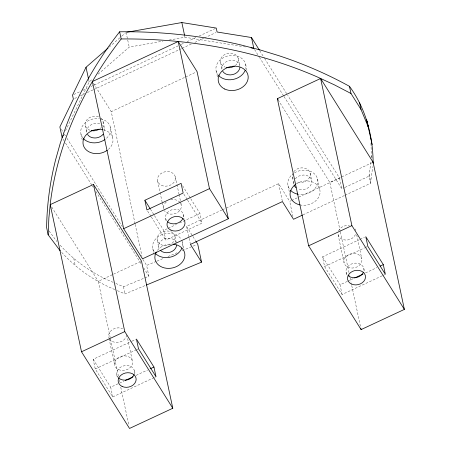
<?xml version="1.0" encoding="UTF-8"?>
<svg xmlns="http://www.w3.org/2000/svg" width="451" height="451" viewBox="0 0 451 451"><rect width="100%" height="100%" fill="white"/><g stroke="black" fill="none" stroke-linecap="round" stroke-linejoin="round"><path stroke-width="0.34" stroke-dasharray="2.25 1.69" d="M345.054 195.232L370.508 183.354L368.986 176.178L370.964 161.52M371.449 157.371L370.919 142.268M370.508 183.354L372.735 166.622M65.53 130.739L89.151 81.969L92.844 78.756M109.221 47.067L121.347 36.514M121.877 36.057L125.564 32.844M98.115 74.173L129.223 47.101L162.946 41.148M73.801 94.53L80.16 91.564M82.702 90.375L87.156 88.3M90.972 86.519L93.515 85.329M94.152 85.036L178.094 45.867M181.274 44.384L184.453 42.901M186.996 41.712L195.903 37.557M199.083 36.074L216.255 28.063M74.641 98.476L77.183 97.292M80.363 95.809L84.816 93.729M87.359 92.545L93.081 89.873M93.718 89.574L181.477 48.629M182.114 48.33L191.652 43.882M194.832 42.4L203.734 38.245M204.371 37.946L215.82 32.607M135.063 223.747L111.239 111.673L184.995 77.262M185.626 76.963L196.439 71.923M190.717 198.705L199.962 213.47L202.025 223.16L165.793 240.067L163.73 230.376L167.546 228.595M168.184 228.302L176.442 224.446M179.622 222.963L199.962 213.47M118.421 376.196L98.256 281.306L112.885 274.479M113.522 274.185L141.518 261.123M340.206 231.262L329.833 182.446L371.821 162.85M292.941 216.627L289.694 201.338L290.957 200.751M291.588 200.458L339.547 178.077L287.687 95.296M284.006 96.531L341.835 188.845L344.361 187.667M344.992 187.374L368.986 176.178M303.055 214.828L344.417 195.531M154.101 377.622L112.75 396.919L95.234 368.957L93.177 359.272L131.348 341.458M131.985 341.165L136.439 339.084M382.183 275.798L342.1 294.497L324.585 266.541L322.527 256.85L359.43 239.633M360.061 239.34L364.515 237.26M95.234 368.957L136.591 349.666M137.222 349.367L138.496 348.775M324.585 266.541L364.667 247.841M365.304 247.543L367.215 246.652M112.75 396.919L110.687 387.229L118.957 383.367M119.594 383.074L124.048 380.994M136.134 375.356L147.59 370.012M342.1 294.497L340.043 284.812L347.039 281.542M347.676 281.249L353.398 278.577M365.49 272.934L376.94 267.595M154.738 377.324L156.012 376.732M382.814 275.499L384.726 274.608M190.44 244.403L186.629 226.458L221.762 210.104M222.399 209.811L225.59 208.323M226.233 208.024L278.611 183.647L289.694 201.338M115.817 283.459L123.484 286.74L148.903 276.187L146.614 265.419L156.322 261.388M156.971 261.123L164.085 258.164M167.969 256.551L177.029 252.791M182.204 250.643L196.444 244.73M117.339 290.636L125.012 293.917L145.769 285.303M169.142 40.054L184.972 37.264L242.666 46.509M243.36 46.622L245.445 46.955M113.257 282.365C92.861 274.033 74.415 260.977 59.633 244.639M114.785 289.542C94.614 281.283 76.292 268.452 61.64 252.306M49.091 230.968L56.894 241.578M259.708 50.63L264.185 57.773M264.557 58.371L287.315 94.699M254.533 49.486L259.009 56.629M259.387 57.226L283.634 95.939M278.098 99.857L329.833 182.446M322.527 256.85L340.043 284.812M182.576 185.716L190.345 198.119M183.895 194.223L187.227 199.539M187.593 200.131L202.025 223.16M186.629 226.458L192.554 235.918M192.921 236.504L195.514 240.648M93.487 83.328L111.239 111.673M150.414 209.117L154.112 215.02M154.484 215.612L163.73 230.376M147.663 211.13L150.995 216.446M151.361 217.032L165.793 240.067M61.364 129.324L63.98 133.507M64.352 134.099L65.474 135.892M66.974 138.282L122.311 226.622M142.877 259.449L146.614 265.419M62.903 138.897L64.025 140.689M65.519 143.08L92.066 185.457M92.444 186.054L93.188 187.25M95.809 191.427L141.05 263.655M143.666 267.832L148.903 276.187M51.718 207.02L98.256 281.306M93.177 359.272L110.687 387.229M371.613 155.984L372.03 157.946M369.414 174.672L370.942 181.849M356.685 234.808L361.764 258.705M363.822 268.39L364.656 272.308M339.547 178.077L341.835 188.845M340.353 231.949L348.978 272.517M349.564 275.268L349.999 277.331M350.145 278.019L351.025 282.146M351.752 285.579L360.377 326.146M338.115 234.779L344.062 262.775M346.126 272.466L346.819 275.724M317.532 178.957L319.821 189.724M310.108 173.139L311.63 180.315M292.406 177.209L293.934 184.386A9.082 7.222 -12 0 1 294.046 181.223M288.031 185.744L289.317 191.799M278.611 183.647L282.422 201.591M245.648 64.205L247.08 70.937M238.224 58.388L239.752 65.564M220.528 62.458L222.05 69.634A9.082 7.222 -12 0 1 222.394 65.852L223.448 64.07A9.082 7.222 -12 0 1 233.866 60.496A9.082 7.222 -12 0 1 239.887 67.453M216.153 70.993L217.579 77.724M184.685 35.928L184.972 37.264M175.315 176.837L178.94 193.907M179.086 194.59L180.541 201.417M180.682 202.099L181.263 204.827M183.326 214.518L184.155 218.436M182.339 242.035L183.625 248.089M174.915 236.217L176.437 243.393A9.082 7.222 -12 0 0 164.762 238.731A9.082 7.222 -12 0 0 159.474 249.211M126.094 32.387L129.223 47.101M157.613 180.907L162.112 202.071M162.259 202.758L163.566 208.903A9.082 7.222 -12 0 1 166.526 201.8M165.624 218.588L166.318 221.853M157.213 240.287L158.741 247.464M152.838 248.822L154.27 255.554M135.21 224.435L141.935 256.067M110.456 127.283L112.744 138.051M103.031 121.466L104.559 128.642M88.729 79.962L89.151 81.969M123.484 286.74L125.012 293.917M85.329 125.536L86.857 132.712A9.082 7.222 -12 0 1 96.367 123.365L98.673 123.574A9.082 7.222 -12 0 1 100.274 124.053M127.622 338.588L132.414 361.121M134.471 370.812L135.165 374.071M80.954 134.071L82.245 140.126M119.154 379.629L119.881 383.068M120.761 387.195L128.947 425.699M109.052 338.566L114.712 365.192M116.775 374.882L117.469 378.147M73.733 258.316L75.261 265.492M101.001 118.224A9.082 7.222 -12 0 1 102.687 125.248M101.289 127.441A9.082 7.222 -12 0 1 100.066 128.569M90.132 130.316A9.082 7.222 -12 0 1 85.498 122.221A9.082 7.222 -12 0 1 94.84 116.189L97.145 116.397A9.082 7.222 -12 0 1 99.248 117.091M102.529 125.401A9.082 7.222 -12 0 1 104.215 132.431M235.264 65.491A9.082 7.222 -12 0 0 236.826 63.952L237.886 62.17A9.082 7.222 -12 0 0 233.426 53.607A9.082 7.222 -12 0 0 221.926 56.894L220.866 58.669A9.082 7.222 -12 0 0 225.325 67.233M293.804 171.645A9.082 7.222 -12 0 1 306.319 168.764A9.082 7.222 -12 0 1 308.709 178.703A9.082 7.222 -12 0 1 296.194 181.578M293.144 178.957A9.082 7.222 -12 0 1 292.75 173.421M295.332 178.821A9.082 7.222 -12 0 1 307.847 175.941A9.082 7.222 -12 0 1 310.232 185.88A9.082 7.222 -12 0 1 297.716 188.755M157.455 250.316A15.137 12.042 -12 0 1 172.276 244.03M296.284 183.94A15.137 12.042 -12 0 1 319.877 189.978A15.137 12.042 -12 0 1 300.749 205.07M294.537 172.829A15.137 12.042 -12 0 1 317.684 179.729A15.137 12.042 -12 0 1 297.84 194.189M289.26 188.659A15.137 12.042 -12 0 1 292.485 174.295M181.714 240.242A15.137 12.042 -12 0 1 182.007 247.723M154.067 251.737A15.137 12.042 -12 0 1 161.052 234.999A15.137 12.042 -12 0 1 181.105 239.12M103.544 129.747A15.137 12.042 -12 0 1 107.806 149.89M218.572 75.464A15.137 12.042 -12 0 1 227.699 55.986A15.137 12.042 -12 0 1 245.677 68.625M100.646 118.844A15.137 12.042 -12 0 1 105.517 139.122M82.945 138.04A15.137 12.042 -12 0 1 83.593 124.425A15.137 12.042 -12 0 1 99.395 118.636M346.864 274.214A9.082 7.222 -12 0 1 353.285 263.401A9.082 7.222 -12 0 1 363.957 270.279M118.805 378.124A9.082 7.222 -12 0 1 123.551 365.919A9.082 7.222 -12 0 1 134.359 373.969M126.596 335.014A9.082 7.222 -12 0 1 119.684 342.095A9.082 7.222 -12 0 1 109.875 339.479M109.503 338.949A9.082 7.222 -12 0 1 111.724 330.098A9.082 7.222 -12 0 1 122.678 328.756M355.473 234.497A9.082 7.222 -12 0 1 345.139 240.017A9.082 7.222 -12 0 1 337.979 232.891M338.459 230.997A9.082 7.222 -12 0 1 349.367 225.545M355.078 228.961A9.082 7.222 -12 0 1 355.816 230.709M166.363 220.342A9.082 7.222 -12 0 1 173.567 209.377A9.082 7.222 -12 0 1 183.207 217.681M180.834 203.638A9.082 7.222 -12 0 1 175.98 213.284A9.082 7.222 -12 0 1 164.305 210.651M170.726 199.838A9.082 7.222 -12 0 1 180.524 203.08M160.996 244.656A9.082 7.222 -12 0 0 175.05 238.105A9.082 7.222 -12 0 0 162.14 231.994A9.082 7.222 -12 0 0 160.996 244.656M347.851 267.144A9.082 7.222 -12 0 0 361.899 260.588A9.082 7.222 -12 0 0 348.995 254.477A9.082 7.222 -12 0 0 347.851 267.144M118.5 369.566A9.082 7.222 -12 0 0 132.549 363.01A9.082 7.222 -12 0 0 119.645 356.899A9.082 7.222 -12 0 0 118.5 369.566M161.402 185.276A9.082 7.222 -12 0 0 175.45 178.726A9.082 7.222 -12 0 0 162.546 172.615A9.082 7.222 -12 0 0 161.402 185.276"/><path stroke-width="0.68" d="M60.203 250.846L48.156 234.802L48.877 217.918L50.602 201.011A433.913 345.167 -12 0 1 67.447 133.874C80.295 99.694 98.769 67.774 121.156 38.966L119.633 31.79A433.913 345.167 -12 0 1 241.06 44.982L260.295 49.982L279.118 55.761A433.913 345.167 -12 0 1 349.463 86.327C365.727 108.409 373.016 135.988 373.14 163.166L372.723 161.204M108.167 47.986L86.028 67.255L72.526 95.122L73.366 99.073L59.87 126.94L62.159 137.707L63.382 135.17M178.207 41.509L92.376 81.552L123.653 228.696L142.516 258.818L228.347 218.769L197.07 71.624L178.207 41.509L209.484 188.648L228.347 218.769M93.492 184.453L50.23 204.641L81.507 351.786L129.527 428.45L172.789 408.262L141.518 261.123L93.492 184.453L124.769 331.598L172.789 408.262M277.354 98.668L320.616 78.485L373.095 162.259L404.372 309.403L361.11 329.585L308.631 245.812L277.354 98.668L278.098 99.857M144.867 200.255L181.099 183.354L183.157 193.045L146.925 209.946L144.867 200.255L150.042 208.525M123.653 228.696L209.484 188.648M302.418 215.127L293.505 219.282L282.422 201.591L190.44 244.403L201.552 262.138L146.417 285.032M81.507 351.786L124.769 331.598M308.631 245.812L351.893 225.624L320.616 78.485M125.322 380.402L132.955 376.839M150.132 368.822L153.949 367.041L136.439 339.084L138.496 348.775L156.012 376.732L153.949 367.041M354.672 277.979L362.942 274.123M380.12 266.107L383.305 264.624L365.789 236.668L367.847 246.359L385.363 274.315L383.305 264.624M126.782 32.263L181.843 22.55L216.255 28.063L217.089 32.01L251.5 37.529L259.336 50.033M121.156 38.966C161.965 38.583 202.837 42.828 242.582 52.158A433.913 345.167 -12 0 1 316.89 76.76L334.23 84.777L350.991 93.504L361.02 109.486L368.134 126.641L372.199 144.647M91.22 130.604L93.52 130.813A9.082 7.222 -12 0 0 99.13 129.212M251.01 47.845L253.789 48.291L251.5 37.529M351.893 225.624L404.372 309.403M195.886 241.234L197.735 244.194L201.552 262.138M367.058 121.454L368.58 128.631M366.607 119.464L368.134 126.641M359.492 102.309L361.02 109.486M349.463 86.327L350.991 93.504M360.817 328.21L361.11 329.585M181.843 22.55L184.544 35.257M86.028 67.255L88.588 79.297M48.156 234.802L46.628 227.62A433.913 345.167 -12 0 1 55.524 160.082L60.237 143.328L65.919 126.697A433.913 345.167 -12 0 1 119.633 31.79M370.671 137.47L370.745 138.84M103.161 134.206A9.082 7.222 -12 0 1 95.048 137.989L92.743 137.78A9.082 7.222 -12 0 1 87.595 134.466M239.887 67.453A9.082 7.222 -12 0 1 239.408 69.347L238.353 71.128A9.082 7.222 -12 0 1 222.788 71.382M234.323 66.134A9.082 7.222 -12 0 1 226.413 67.526M176.572 245.282A9.082 7.222 -12 0 1 170.416 252.126A9.082 7.222 -12 0 1 160.77 250.705M295.963 187.627A9.082 7.222 -12 0 1 294.114 184.989M173.562 244.149A15.137 12.042 -12 0 1 184.166 258.835A15.137 12.042 -12 0 1 164.367 267.905A15.137 12.042 -12 0 1 156.288 252.058M300.129 204.951A15.137 12.042 -12 0 1 295.258 184.673M297.84 194.189A15.137 12.042 -12 0 1 290.45 190.215M181.77 248.343A15.137 12.042 -12 0 1 169.627 257.301A15.137 12.042 -12 0 1 155.257 253.293M107.304 150.262A15.137 12.042 -12 0 1 83.243 144.839A15.137 12.042 -12 0 1 102.315 129.493M245.079 70.514A15.137 12.042 -12 0 1 232.941 79.472A15.137 12.042 -12 0 1 218.572 75.464M105.015 139.494A15.137 12.042 -12 0 1 83.379 138.542M363.483 272.178A9.082 7.222 -12 0 1 348.155 275.702M134.133 374.595A9.082 7.222 -12 0 1 118.805 378.124M182.982 218.307A9.082 7.222 -12 0 1 167.654 221.83M224.75 89.044A15.137 12.042 -12 0 0 248.163 78.119A15.137 12.042 -12 0 0 226.656 67.932A15.137 12.042 -12 0 0 224.75 89.044M351.436 284.012A9.082 7.222 -12 0 0 365.485 277.455A9.082 7.222 -12 0 0 352.581 271.344A9.082 7.222 -12 0 0 351.436 284.012M122.086 386.434A9.082 7.222 -12 0 0 136.134 379.877A9.082 7.222 -12 0 0 123.23 373.766A9.082 7.222 -12 0 0 122.086 386.434M170.935 230.14A9.082 7.222 -12 0 0 184.983 223.583A9.082 7.222 -12 0 0 172.079 217.472A9.082 7.222 -12 0 0 170.935 230.14"/></g></svg>
